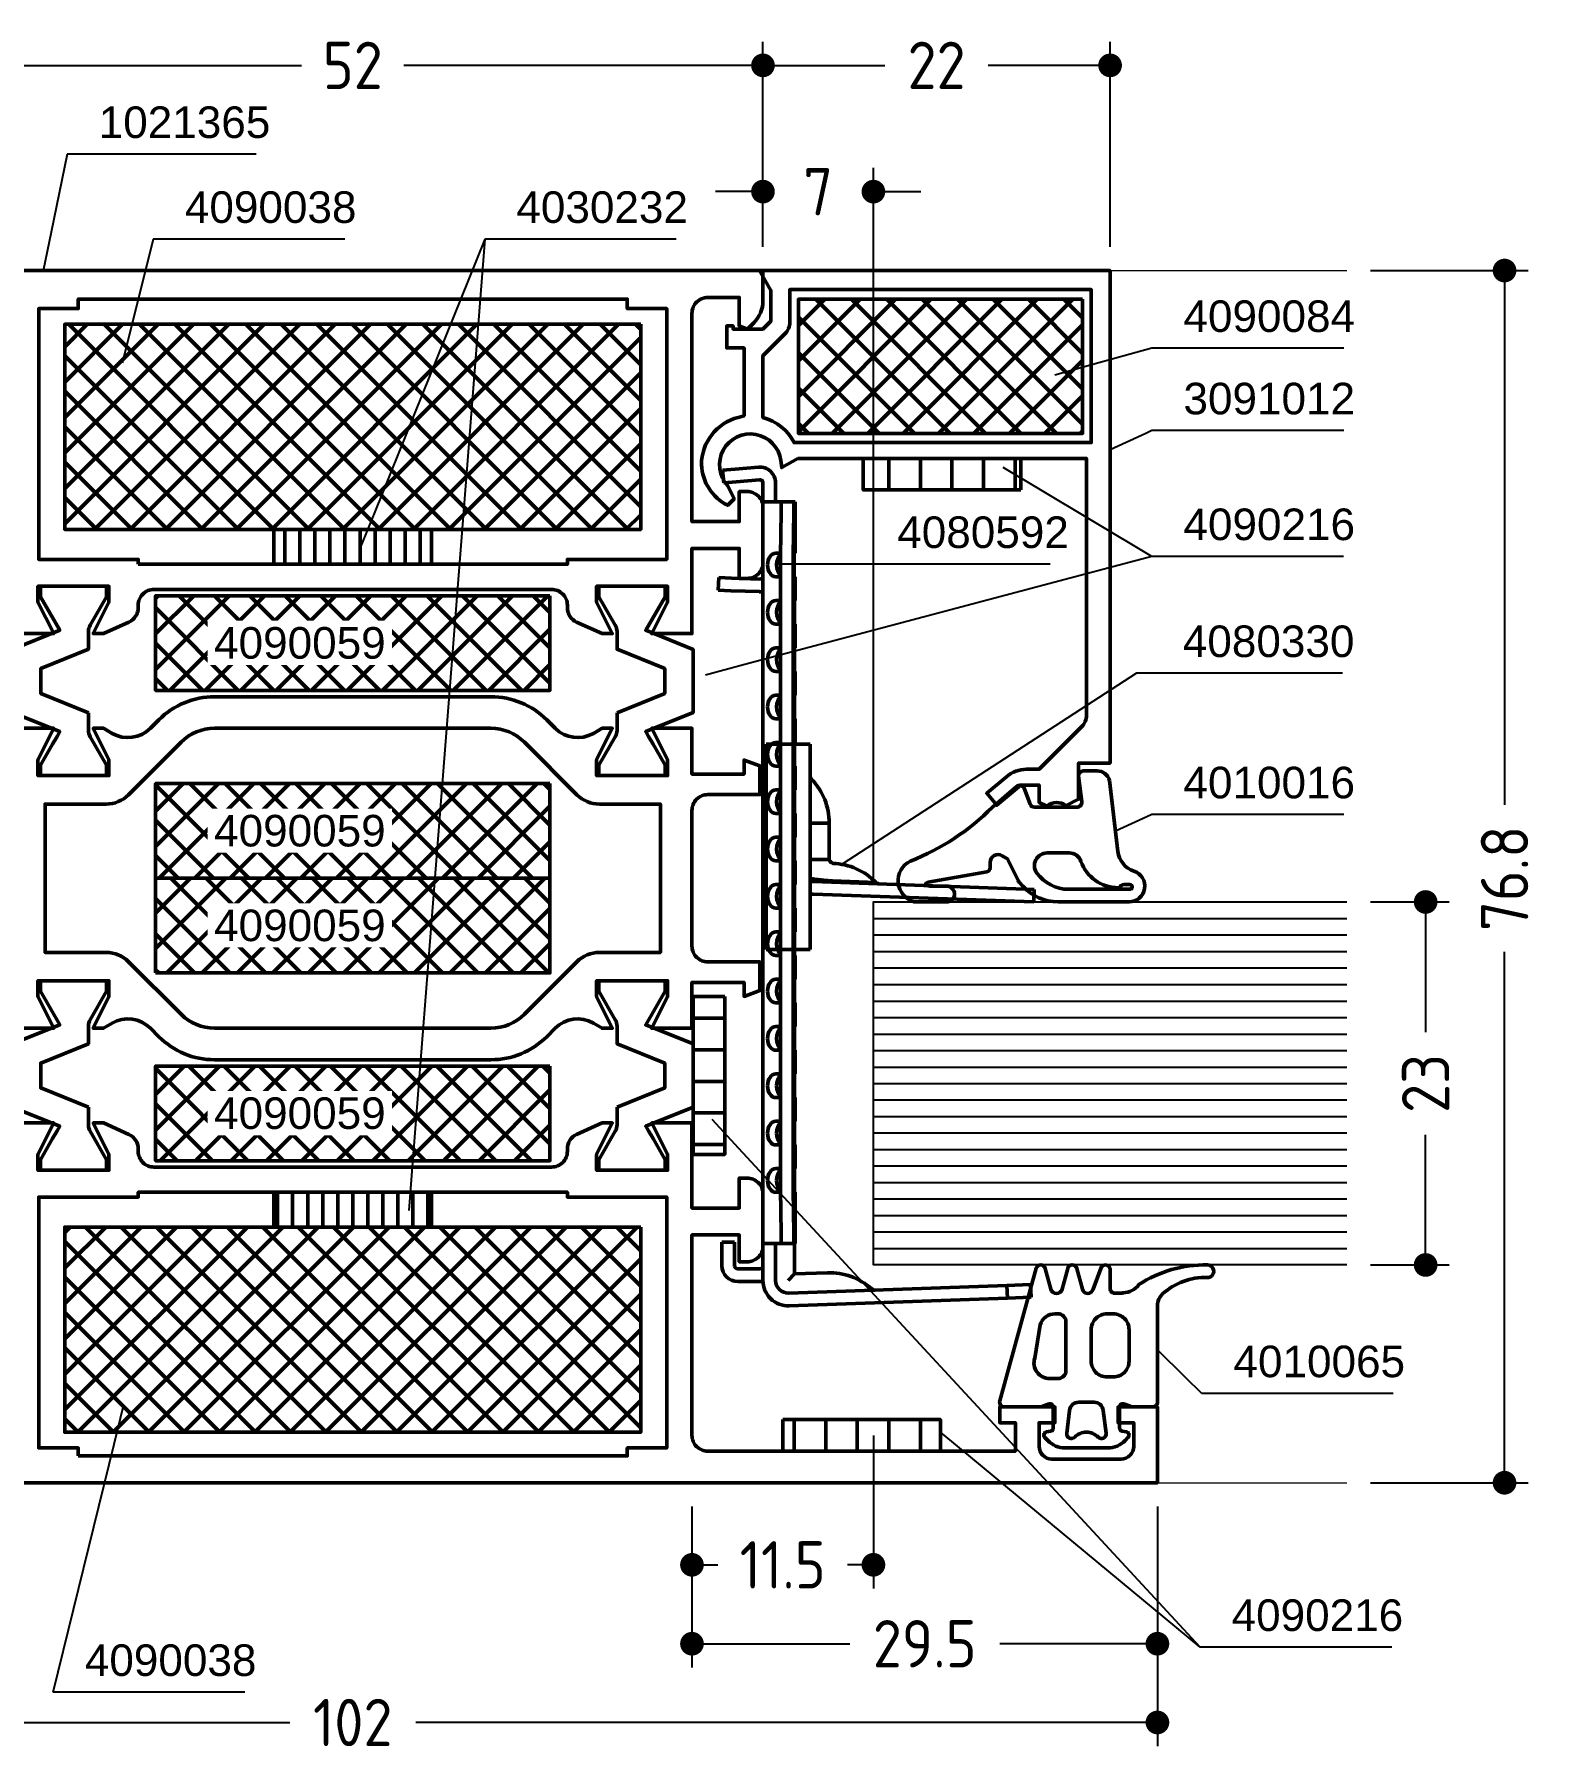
# Model space of a CAD drawing. Header units: millimetres. Extents: x 30 to 180, y 94 to 203.
# Drawn here: x 84.8 to 180, y 94.4 to 203.3 of the extents above; entities that cross this region are included whole.
import ezdxf

# ---------------------------------------------------------------- set-up
doc = ezdxf.new("R2010")
doc.units = ezdxf.units.MM
for name, color, linetype, lineweight in [('AM_5', 3, 'Continuous', 25), ('AM_C', 50, 'Continuous', 50), ('AM_S', 80, 'Continuous', 50), ('Cont2', 2, 'Continuous', 25), ('Cont3', 70, 'Continuous', 18)]:
    doc.layers.add(name, color=color, linetype=linetype, lineweight=lineweight)
doc.styles.add('HBS_DIMTEXTSTYLE', font='isocp.shx')
doc.styles.add('SWISSL', font='swissl.ttf')
doc.dimstyles.new('Konstruktionsschnitt 1-1$0', dxfattribs={"dimscale": 0, "dimtxt": 3, "dimasz": 1.5, "dimexe": 1.5, "dimexo": 1.5, "dimgap": 1.5, "dimtad": 0, "dimdsep": 46, "dimtxsty": 'HBS_DIMTEXTSTYLE', "dimblk": 'PUNKT', "dimcen": 0, "dimclrd": 3, "dimclre": 3, "dimclrt": 2, "dimadec": 1, "dimazin": 2, "dimtfac": 0.7, "dimtofl": 0, "dimtmove": 0, "dimatfit": 3, "dimfxl": 0, "dimtolj": 1, "dimtzin": 0, "dimarcsym": 0})

# ---------------------------------------------------------------- blocks, each defined once
blk = doc.blocks.new('PUNKT')
at = {"color": 0, "linetype": 'Continuous'}
blk.add_line((-0.5, 0), (-1, 0), dxfattribs=at)
at = {"color": 0, "linetype": 'Continuous', "const_width": 0.5}
blk.add_lwpolyline([(-0.25, 0, 1), (0.25, 0, 1)], format="xyb", close=True, dxfattribs=at)
blk = doc.blocks.new('*D5')
at = {"layer": 'AM_5', "color": 3, "lineweight": -2, "transparency": 16777216}
for p, q in [((169.52, 148.37), (174.52, 148.37)), ((173.02, 146.87), (173.02, 140.12)), ((173.02, 126.87), (173.02, 133.62)), ((169.52, 125.37), (174.52, 125.37))]:
    blk.add_line(p, q, dxfattribs=at)
at = {"layer": 'AM_5', "color": 3, "lineweight": -2, "transparency": 16777216, "xscale": 1.5, "yscale": 1.5, "zscale": 1.5}
for p, rotation in [((173.02, 148.37), 90), ((173.02, 125.37), 270)]:
    blk.add_blockref('PUNKT', p, dxfattribs=dict(at, rotation=rotation))
at = {"layer": 'AM_5', "color": 2, "transparency": 16777216, "insert": (173.02, 136.87), "char_height": 3, "attachment_point": 5, "rotation": 90, "style": 'HBS_DIMTEXTSTYLE'}
blk.add_mtext('\\A1;23', dxfattribs=at)
blk = doc.blocks.new('*D6')
at = {"layer": 'AM_5', "color": 3, "lineweight": -2, "transparency": 16777216}
for p, q in [((169.52, 188.38), (179.52, 188.38)), ((178.02, 186.88), (178.02, 154.52)), ((178.02, 113.07), (178.02, 145.22)), ((169.52, 111.57), (179.52, 111.57))]:
    blk.add_line(p, q, dxfattribs=at)
at = {"layer": 'AM_5', "color": 3, "lineweight": -2, "transparency": 16777216, "xscale": 1.5, "yscale": 1.5, "zscale": 1.5}
for p, rotation in [((178.02, 188.38), 90), ((178.02, 111.57), 270)]:
    blk.add_blockref('PUNKT', p, dxfattribs=dict(at, rotation=rotation))
at = {"layer": 'AM_5', "color": 2, "transparency": 16777216, "insert": (178.02, 149.87), "char_height": 3, "attachment_point": 5, "rotation": 90, "style": 'HBS_DIMTEXTSTYLE'}
blk.add_mtext('\\A1;76.8', dxfattribs=at)
blk = doc.blocks.new('*D7')
at = {"layer": 'AM_5', "color": 3, "lineweight": -2, "transparency": 16777216}
for p, q in [((138.02, 114.57), (138.02, 104.87)), ((126.52, 110.07), (126.52, 104.87)), ((128.02, 106.37), (128.16, 106.37)), ((136.52, 106.37), (136.38, 106.37))]:
    blk.add_line(p, q, dxfattribs=at)
at = {"layer": 'AM_5', "color": 3, "lineweight": -2, "transparency": 16777216, "xscale": 1.5, "yscale": 1.5, "zscale": 1.5, "rotation": 180}
blk.add_blockref('PUNKT', (126.52, 106.37), dxfattribs=at)
at = {"layer": 'AM_5', "color": 3, "lineweight": -2, "transparency": 16777216, "xscale": 1.5, "yscale": 1.5, "zscale": 1.5}
blk.add_blockref('PUNKT', (138.02, 106.37), dxfattribs=at)
at = {"layer": 'AM_5', "color": 2, "transparency": 16777216, "insert": (132.27, 106.37), "char_height": 3, "attachment_point": 5, "style": 'HBS_DIMTEXTSTYLE'}
blk.add_mtext('\\A1;11.5', dxfattribs=at)
blk = doc.blocks.new('*D8')
at = {"layer": 'AM_5', "color": 3, "lineweight": -2, "transparency": 16777216}
for p, q in [((126.52, 110.07), (126.52, 99.87)), ((156.02, 110.07), (156.02, 99.87)), ((128.02, 101.37), (136.52, 101.37)), ((154.52, 101.37), (146.03, 101.37))]:
    blk.add_line(p, q, dxfattribs=at)
at = {"layer": 'AM_5', "color": 3, "lineweight": -2, "transparency": 16777216, "xscale": 1.5, "yscale": 1.5, "zscale": 1.5, "rotation": 180}
blk.add_blockref('PUNKT', (126.52, 101.37), dxfattribs=at)
at = {"layer": 'AM_5', "color": 3, "lineweight": -2, "transparency": 16777216, "xscale": 1.5, "yscale": 1.5, "zscale": 1.5}
blk.add_blockref('PUNKT', (156.02, 101.37), dxfattribs=at)
at = {"layer": 'AM_5', "color": 2, "transparency": 16777216, "insert": (141.27, 101.37), "char_height": 3, "attachment_point": 5, "style": 'HBS_DIMTEXTSTYLE'}
blk.add_mtext('\\A1;29.5', dxfattribs=at)
blk = doc.blocks.new('*D9')
at = {"layer": 'AM_5', "color": 3, "lineweight": -2, "transparency": 16777216}
for p, q in [((54.02, 110.07), (54.02, 94.88)), ((156.02, 110.07), (156.02, 94.88)), ((55.52, 96.38), (101.03, 96.38)), ((154.52, 96.38), (109.01, 96.38))]:
    blk.add_line(p, q, dxfattribs=at)
at = {"layer": 'AM_5', "color": 3, "lineweight": -2, "transparency": 16777216, "xscale": 1.5, "yscale": 1.5, "zscale": 1.5, "rotation": 180}
blk.add_blockref('PUNKT', (54.02, 96.38), dxfattribs=at)
at = {"layer": 'AM_5', "color": 3, "lineweight": -2, "transparency": 16777216, "xscale": 1.5, "yscale": 1.5, "zscale": 1.5}
blk.add_blockref('PUNKT', (156.02, 96.38), dxfattribs=at)
at = {"layer": 'AM_5', "color": 2, "transparency": 16777216, "insert": (105.02, 96.38), "char_height": 3, "attachment_point": 5, "style": 'HBS_DIMTEXTSTYLE'}
blk.add_mtext('\\A1;102', dxfattribs=at)
blk = doc.blocks.new('*D10')
at = {"layer": 'AM_5', "color": 3, "lineweight": -2, "transparency": 16777216}
for p, q in [((131.02, 189.88), (131.02, 194.88)), ((138.02, 149.87), (138.02, 194.88)), ((129.52, 193.38), (128.02, 193.38)), ((139.52, 193.38), (141.02, 193.38))]:
    blk.add_line(p, q, dxfattribs=at)
at = {"layer": 'AM_5', "color": 3, "lineweight": -2, "transparency": 16777216, "xscale": 1.5, "yscale": 1.5, "zscale": 1.5}
blk.add_blockref('PUNKT', (131.02, 193.38), dxfattribs=at)
at = {"layer": 'AM_5', "color": 3, "lineweight": -2, "transparency": 16777216, "xscale": 1.5, "yscale": 1.5, "zscale": 1.5, "rotation": 180}
blk.add_blockref('PUNKT', (138.02, 193.38), dxfattribs=at)
at = {"layer": 'AM_5', "color": 2, "transparency": 16777216, "insert": (134.52, 193.38), "char_height": 3, "attachment_point": 5, "style": 'HBS_DIMTEXTSTYLE'}
blk.add_mtext('\\A1;7', dxfattribs=at)
blk = doc.blocks.new('*D11')
at = {"layer": 'AM_5', "color": 3, "lineweight": -2, "transparency": 16777216}
for p, q in [((131.02, 189.88), (131.02, 202.88)), ((153.02, 189.88), (153.02, 202.88)), ((132.52, 201.38), (138.74, 201.38)), ((151.52, 201.38), (145.3, 201.38))]:
    blk.add_line(p, q, dxfattribs=at)
at = {"layer": 'AM_5', "color": 3, "lineweight": -2, "transparency": 16777216, "xscale": 1.5, "yscale": 1.5, "zscale": 1.5, "rotation": 180}
blk.add_blockref('PUNKT', (131.02, 201.38), dxfattribs=at)
at = {"layer": 'AM_5', "color": 3, "lineweight": -2, "transparency": 16777216, "xscale": 1.5, "yscale": 1.5, "zscale": 1.5}
blk.add_blockref('PUNKT', (153.02, 201.38), dxfattribs=at)
at = {"layer": 'AM_5', "color": 2, "transparency": 16777216, "insert": (142.02, 201.38), "char_height": 3, "attachment_point": 5, "style": 'HBS_DIMTEXTSTYLE'}
blk.add_mtext('\\A1;22', dxfattribs=at)
blk = doc.blocks.new('*D12')
at = {"layer": 'AM_5', "color": 3, "lineweight": -2, "transparency": 16777216}
for p, q in [((79.02, 189.87), (79.02, 202.88)), ((131.02, 189.88), (131.02, 202.88)), ((80.52, 201.38), (101.78, 201.38)), ((129.52, 201.38), (108.26, 201.38))]:
    blk.add_line(p, q, dxfattribs=at)
at = {"layer": 'AM_5', "color": 3, "lineweight": -2, "transparency": 16777216, "xscale": 1.5, "yscale": 1.5, "zscale": 1.5, "rotation": 180}
blk.add_blockref('PUNKT', (79.02, 201.38), dxfattribs=at)
at = {"layer": 'AM_5', "color": 3, "lineweight": -2, "transparency": 16777216, "xscale": 1.5, "yscale": 1.5, "zscale": 1.5}
blk.add_blockref('PUNKT', (131.02, 201.38), dxfattribs=at)
at = {"layer": 'AM_5', "color": 2, "transparency": 16777216, "insert": (105.02, 201.38), "char_height": 3, "attachment_point": 5, "style": 'HBS_DIMTEXTSTYLE'}
blk.add_mtext('\\A1;52', dxfattribs=at)
blk = doc.blocks.new('*S32')
at = {"layer": 'AM_5', "color": 3, "linetype": 'Continuous'}
blk.add_line((155.63, 153.89), (153.36, 152.85), dxfattribs=at)
at = {"layer": 'AM_5', "color": 3}
for p, q in [((155.67, 153.91), (155.63, 153.89)), ((167.83, 153.91), (155.67, 153.91))]:
    blk.add_line(p, q, dxfattribs=at)
at = {"layer": 'AM_5', "color": 2, "insert": (157.67, 154.91), "char_height": 2, "attachment_point": 7, "style": 'SWISSL'}
blk.add_mtext('4010016', dxfattribs=at)
blk = doc.blocks.new('*S34')
at = {"layer": 'AM_5', "color": 3, "linetype": 'Continuous'}
blk.add_line((157.8, 118.24), (156.02, 119.99), dxfattribs=at)
at = {"layer": 'AM_5', "color": 3}
for p, q in [((158.84, 117.23), (157.8, 118.24)), ((170.97, 117.23), (158.84, 117.23))]:
    blk.add_line(p, q, dxfattribs=at)
at = {"layer": 'AM_5', "color": 2, "insert": (160.84, 118.23), "char_height": 2, "attachment_point": 7, "style": 'SWISSL'}
blk.add_mtext('4010065', dxfattribs=at)
blk = doc.blocks.new('*U14', base_point=(148.23, 124))
for p, q in [((148.23, 145.95), (178.23, 145.95)), ((148.23, 144.91), (178.23, 144.91)), ((148.23, 143.86), (178.23, 143.86)), ((148.23, 142.82), (178.23, 142.82)), ((148.23, 141.77), (178.23, 141.77)), ((148.23, 140.72), (178.23, 140.72)), ((148.23, 139.68), (178.23, 139.68)), ((148.23, 138.63), (178.23, 138.63)), ((148.23, 137.59), (178.23, 137.59)), ((148.23, 136.54), (178.23, 136.54)), ((148.23, 135.5), (178.23, 135.5)), ((148.23, 134.45), (178.23, 134.45)), ((148.23, 133.41), (178.23, 133.41)), ((148.23, 132.36), (178.23, 132.36)), ((148.23, 131.32), (178.23, 131.32)), ((148.23, 130.27), (178.23, 130.27)), ((148.23, 129.22), (178.23, 129.22)), ((148.23, 128.18), (178.23, 128.18)), ((148.23, 127.13), (178.23, 127.13)), ((148.23, 126.09), (178.23, 126.09)), ((148.23, 125.04), (178.23, 125.04))]:
    blk.add_line(p, q)
blk.add_lwpolyline([(178.23, 124), (148.23, 124), (148.23, 147), (178.23, 147)])
blk = doc.blocks.new('*S37')
at = {"layer": 'AM_5', "color": 3}
for p, q in [((155.67, 183.46), (151.92, 182.42)), ((167.83, 183.46), (155.67, 183.46))]:
    blk.add_line(p, q, dxfattribs=at)
at = {"layer": 'AM_5', "color": 3, "linetype": 'Continuous'}
blk.add_line((151.92, 182.42), (149.51, 181.75), dxfattribs=at)
at = {"layer": 'AM_5', "color": 2, "insert": (157.67, 184.46), "char_height": 2, "attachment_point": 7, "style": 'SWISSL'}
blk.add_mtext('4090084', dxfattribs=at)
blk = doc.blocks.new('*S40')
at = {"layer": 'AM_5', "color": 3}
for p, q in [((86.92, 195.75), (85.91, 190.82)), ((98.89, 195.75), (86.92, 195.75))]:
    blk.add_line(p, q, dxfattribs=at)
at = {"layer": 'AM_5', "color": 3, "linetype": 'Continuous'}
blk.add_line((85.91, 190.82), (85.41, 188.37), dxfattribs=at)
at = {"layer": 'AM_5', "color": 2, "insert": (88.92, 196.75), "char_height": 2, "attachment_point": 7, "style": 'SWISSL'}
blk.add_mtext('1021365', dxfattribs=at)
blk = doc.blocks.new('*S41')
at = {"layer": 'AM_5', "color": 3}
for p, q in [((92.38, 190.37), (91.02, 184.95)), ((104.52, 190.37), (92.38, 190.37))]:
    blk.add_line(p, q, dxfattribs=at)
at = {"layer": 'AM_5', "color": 3, "linetype": 'Continuous'}
blk.add_line((91.02, 184.95), (90.41, 182.52), dxfattribs=at)
at = {"layer": 'AM_5', "color": 2, "insert": (94.38, 191.37), "char_height": 2, "attachment_point": 7, "style": 'SWISSL'}
blk.add_mtext('4090038', dxfattribs=at)
blk = doc.blocks.new('*S42')
at = {"layer": 'AM_5', "color": 3}
for p, q in [((113.39, 190.37), (106.41, 173.09)), ((113.39, 190.37), (108.77, 131.31)), ((125.52, 190.37), (113.39, 190.37))]:
    blk.add_line(p, q, dxfattribs=at)
at = {"layer": 'AM_5', "color": 3, "linetype": 'Continuous'}
for p, q in [((106.41, 173.09), (105.47, 170.77)), ((108.77, 131.31), (108.58, 128.82))]:
    blk.add_line(p, q, dxfattribs=at)
at = {"layer": 'AM_5', "color": 2, "insert": (115.39, 191.37), "char_height": 2, "attachment_point": 7, "style": 'SWISSL'}
blk.add_mtext('4030232', dxfattribs=at)
blk = doc.blocks.new('*S43')
at = {"layer": 'AM_5', "color": 3, "linetype": 'Continuous'}
blk.add_line((89.91, 114.01), (90.5, 116.44), dxfattribs=at)
at = {"layer": 'AM_5', "color": 3}
for p, q in [((86.04, 98.3), (89.91, 114.01)), ((98.19, 98.3), (86.04, 98.3))]:
    blk.add_line(p, q, dxfattribs=at)
at = {"layer": 'AM_5', "color": 2, "insert": (88.04, 99.3), "char_height": 2, "attachment_point": 7, "style": 'SWISSL'}
blk.add_mtext('4090038', dxfattribs=at)
blk = doc.blocks.new('WI1021365')
for points in [[(23, 21.5), (23, 18.95), (21, 19.95), (20, 19.95), (20, 15.45), (21, 15.45), (23, 16.45), (23, 15.8), (22.27, 14.19, -0.294108), (21.36, 13.6), (21.2, 13.6, 0.414214), (20.2, 12.6), (20.2, -12.6, 0.414214), (21.2, -13.6), (21.36, -13.6, -0.294108), (22.27, -14.19), (23, -15.8), (23, -15.8), (23, -16.45), (21, -15.45), (20, -15.45), (20, -19.95), (21, -19.95), (23, -18.95), (23, -21.5), (17.6, -21.5), (17.6, -24.5), (19.5, -24.5), (19.5, -25, -0.414214), (18.5, -26), (15.2, -26, -0.414214), (14.2, -25), (14.2, -24.5), (15.9, -24.5), (15.9, -21.5), (3.2, -21.5, 0.414214), (2.2, -22.5), (2.2, -42), (4, -42), (4, -41), (5, -41), (5, -44.5), (4, -44.5), (4, -43.5), (2.5, -43.5, 0.414214), (1.7, -44.3), (1.7, -48.7, 0.414214), (2.5, -49.5), (4, -49.5), (4, -48.5), (5, -48.5), (5, -51), (0.2, -51), (0.2, 51)], [(29, -15.8), (29.32, -15.25, 0.339454), (29, -12.83), (28.46, -12.29, -0.198912), (27, -8.76), (27, 8.76, -0.198912), (28.46, 12.29), (29, 12.83, 0.339454), (29.32, 15.25), (29, 15.8), (29, 16.45), (31, 15.45), (32, 15.45), (32, 19.95), (31, 19.95), (29, 18.95), (29, 21.5)], [(48, 21.5), (48, 18.95), (46, 19.95), (45, 19.95), (45, 15.45), (46, 15.45), (48, 16.45), (48, 15.8), (47.68, 15.25, 0.339454), (48, 12.83), (48.54, 12.29, -0.198912), (50, 8.76), (50, -8.76, -0.198912), (48.54, -12.29), (48, -12.83, 0.339454), (47.68, -15.25), (48, -15.8), (48, -16.45), (46, -15.45), (45, -15.45), (45, -19.95), (46, -19.95), (48, -18.95), (48, -21.5), (45.1, -21.5), (45.1, -24.8), (45.99, -24.8), (45.62, -25.8), (43.8, -25.8), (43.8, -22.5, 0.414214), (42.8, -21.5), (34.2, -21.5, 0.414214), (33.2, -22.5), (33.2, -25.8), (31.38, -25.8), (31.01, -24.8), (31.9, -24.8), (31.9, -21.5), (29, -21.5), (29, -18.95), (31, -19.95), (32, -19.95), (32, -15.45), (31, -15.45), (29, -16.45), (29, -15.8), (29.32, -15.25)], [(77, 26), (77, -26), (75.1, -26, -0.198912), (73.69, -25.41), (73.29, -25.01), (73.5, -24.5), (75.3, -24.5), (75.3, -22.5, 0.414214), (74.3, -21.5), (61.1, -21.5), (61.1, -24.5), (63, -24.5), (63, -25, -0.414214), (62, -26), (58.5, -26, -0.414214), (57.5, -25), (57.5, -24.5), (59.4, -24.5), (59.4, -21.5), (54, -21.5), (54, -18.95), (56, -19.95), (57, -19.95), (57, -15.45), (56, -15.45), (54, -16.45), (54, -15.8), (54, -15.8), (54.73, -14.19, -0.294108), (55.64, -13.6), (55.8, -13.6, 0.414214), (56.8, -12.6), (56.8, 12.6, 0.414214), (55.8, 13.6), (55.64, 13.6, -0.294108), (54.73, 14.19), (54, 15.8), (54, 16.45), (56, 15.45), (57, 15.45), (57, 19.95), (56, 19.95), (54, 18.95), (54, 21.5)]]:
    blk.add_lwpolyline(points, format="xyb")
for points in [[(23.99, 16.75), (22.87, 16.75, 0.131652), (22.47, 16.64), (20.66, 15.6), (20, 15.6), (20, 19.8), (20.66, 19.8), (22, 19.03), (22.49, 18.74), (22.79, 18.57), (24, 21.58), (28, 21.58), (29.21, 18.57), (31.34, 19.8), (32, 19.8), (32, 15.6), (31.34, 15.6), (29.53, 16.64, 0.131652), (29.13, 16.75), (28.01, 16.75), (26.79, 19.78), (25.21, 19.78)], [(48.99, 16.75), (47.87, 16.75, 0.131652), (47.47, 16.64), (45.66, 15.6), (45, 15.6), (45, 19.8), (45.66, 19.8), (47, 19.03), (47.49, 18.74), (47.79, 18.57), (49, 21.58), (53, 21.58), (54.21, 18.57), (56.34, 19.8), (57, 19.8), (57, 15.6), (56.34, 15.6), (54.53, 16.64, 0.131652), (54.13, 16.75), (53.01, 16.75), (51.79, 19.78), (50.21, 19.78)], [(48, 8.76, 0.198912), (47.12, 10.88), (43.79, 14.21, -0.198912), (43.2, 15.63), (43.2, 19.5), (33.8, 19.5), (33.8, 15.63, -0.198912), (33.21, 14.21), (29.88, 10.88, 0.198912), (29, 8.76), (29, -8.76, 0.198912), (29.88, -10.88), (33.21, -14.21, -0.198912), (33.8, -15.63), (33.8, -19.5), (43.2, -19.5), (43.2, -15.63, -0.198912), (43.79, -14.21), (47.12, -10.88, 0.198912), (48, -8.76)], [(23.99, -16.75), (22.87, -16.75, -0.131652), (22.47, -16.64), (20.66, -15.6), (20, -15.6), (20, -19.8), (20.66, -19.8), (22, -19.03), (22.49, -18.74), (22.79, -18.57), (24, -21.57), (28, -21.57), (29.21, -18.57), (31.34, -19.8), (32, -19.8), (32, -15.6), (31.34, -15.6), (29.53, -16.64, -0.131652), (29.13, -16.75), (28.01, -16.75), (26.79, -19.77), (25.21, -19.77)], [(48.99, -16.75), (47.87, -16.75, -0.131652), (47.47, -16.64), (45.66, -15.6), (45, -15.6), (45, -19.8), (45.66, -19.8), (47, -19.03), (47.49, -18.74), (47.79, -18.57), (49, -21.57), (53, -21.57), (54.21, -18.57), (56.34, -19.8), (57, -19.8), (57, -15.6), (56.34, -15.6), (54.53, -16.64, -0.131652), (54.13, -16.75), (53.01, -16.75), (51.79, -19.77), (50.21, -19.77)]]:
    blk.add_lwpolyline(points, format="xyb", close=True)
for points in [[(1.9, 17.4), (2.4, 17.4), (2.4, 19.9), (18.3, 19.9), (18.3, 13.6), (18.6, 13.6), (18.6, -13.6), (18.3, -13.6), (18.3, -19.9), (2.4, -19.9), (2.4, -17.4), (1.9, -17.4), (1.9, 17.4)], [(58.4, 13.6), (58.7, 13.6), (58.7, 19.9), (74.6, 19.9), (74.6, 17.4), (75.2, 17.4), (75.2, -17.4), (74.6, -17.4), (74.6, -19.9), (58.7, -19.9), (58.7, -13.6), (58.4, -13.6), (58.4, 13.6)]]:
    blk.add_lwpolyline(points, close=True)
blk = doc.blocks.new('WI4010016')
for points in [[(1.19, 1.96, -0.346133), (1.8, 1.18), (1.8, 0.3, -0.449698), (1.46, 0), (-0.16, 0.2, 0.449698), (-0.5, -0.1), (-0.5, -2.79, 0.315299), (-0.3, -3.07), (0.7, -3.44, -0.548619), (0.81, -3.93), (-0.5, -5.46, 0.104737), (-3.91, -10.66, -0.684728), (-6.5, -10.42), (-6.5, -8.36, -1), (-5.5, -8.36), (-5.5, -9.42, 0.287601), (-5.34, -9.69, 0.156883), (-5.25, -9.53), (-4.59, -5.82, -0.041381), (-4.57, -5.74), (-4.52, -5.69, -0.200274), (-4.31, -5.6), (-4, -5.6, 0.57735), (-3.57, -4.85), (-3.72, -4.58, 0.149451), (-3.85, -4.46), (-5.14, -3.83, -0.069927), (-5.25, -3.76), (-5.51, -3.53, -0.212557), (-6.5, -1.3), (-6.5, 3.2, -0.852431), (-4.55, 3.51, 0.291336), (-3.3, 2.49), (1.19, 1.96)], [(1.19, 1.96, -0.346133), (1.8, 1.18), (1.8, 0.3, -0.449698), (1.46, 0), (-0.16, 0.2, 0.449698), (-0.5, -0.1), (-0.5, -2.79, 0.315299), (-0.3, -3.07), (0.7, -3.44, -0.548619), (0.81, -3.93), (-0.5, -5.46, 0.104737), (-3.91, -10.66, -0.684728), (-6.5, -10.42), (-6.5, -8.36, -1), (-5.5, -8.36), (-5.5, -9.42, 0.287601), (-5.34, -9.69, 0.156883), (-5.25, -9.53), (-4.59, -5.82, -0.041381), (-4.57, -5.74), (-4.52, -5.69, -0.200274), (-4.31, -5.6), (-4, -5.6, 0.57735), (-3.57, -4.85), (-3.72, -4.58, 0.149451), (-3.85, -4.46), (-5.14, -3.83, -0.069927), (-5.25, -3.76), (-5.51, -3.53, -0.212557), (-6.5, -1.3), (-6.5, 3.2, -0.852431), (-4.55, 3.51, 0.291336), (-3.3, 2.49), (1.19, 1.96)], [(-3.4, -2, -0.612992), (-4.67, -2.65, -0.239931), (-5.7, -0.63), (-5.7, 3.25, -1), (-5.4, 3.25), (-5.4, 2.88, -0.317837), (-5.6, 2.6), (-5.6, 2.51, 0.317975), (-3.93, 0.15, -0.317975), (-3.4, -0.6), (-3.4, -2)], [(-3.4, -2, -0.612992), (-4.67, -2.65, -0.239931), (-5.7, -0.63), (-5.7, 3.25, -1), (-5.4, 3.25), (-5.4, 2.88, -0.317837), (-5.6, 2.6), (-5.6, 2.51, 0.317975), (-3.93, 0.15, -0.317975), (-3.4, -0.6), (-3.4, -2)]]:
    blk.add_lwpolyline(points, format="xyb", close=True)
blk = doc.blocks.new('WI4010065')
for points in [[(0.3, 0, 0.414214), (0, -0.3), (0, -1.62), (0.19, -2.13, -0.520567), (0, -2.4), (-1.33, -2.4, -0.36397), (-1.53, -2.23), (-1.58, -1.97, 0.594937), (-1.91, -1.85), (-2.12, -2.05, 0.208), (-2.6, -3.15), (-2.6, -5.85, 0.208), (-2.12, -6.95), (-1.91, -7.15, 0.594937), (-1.58, -7.03), (-1.53, -6.77, -0.36397), (-1.33, -6.6), (0, -6.6, -0.520567), (0.19, -6.87), (0, -7.38), (0, -9.7, 0.505497), (0.39, -9.99), (8.79, -7.69, 0.751737), (8.78, -7.11), (7.47, -6.76, -0.767327), (7.47, -6.04), (8.78, -5.69, 0.767327), (8.78, -5.11), (7.46, -4.76, -0.767327), (7.46, -4.08), (8.78, -3.59, 0.876976), (8.7, -3), (7.5, -3, -0.414214), (7.2, -2.7), (7.2, -2.48, -0.051818), (7.23, -2.17, -0.225446), (7.75, -1.18, 0.150709), (9, 3.17, 1.016945), (8.2, 3.15, -0.195341), (7.16, 0.33, -0.211259), (6.42, 0)], [(4.9, -1.8, -0.414214), (5.9, -2.8), (5.9, -3.2, -0.414214), (4.9, -4.2), (2.9, -4.2, -0.414214), (1.9, -3.2), (1.9, -2.8, -0.414214), (2.9, -1.8)], [(0.3, -4.98), (0.3, -4.02, 0.378866), (-0.23, -3.43), (-1.66, -3.25, 0.717695), (-1.91, -3.76, -0.421053), (-1.91, -5.24, 0.717695), (-1.66, -5.75), (-0.23, -5.57, 0.378866)], [(5.4, -5.8, -0.414214), (5.9, -6.3), (5.9, -6.49, -0.328465), (5.2, -7.44), (3.1, -7.78, -0.505497), (1.8, -6.83), (1.8, -6.3, -0.414214), (2.3, -5.8)]]:
    blk.add_lwpolyline(points, format="xyb", close=True)
blk = doc.blocks.new('WI4030232')
h = blk.add_hatch()
h.set_pattern_fill('LINE', color=256, scale=0.3, angle=90)
h.set_pattern_definition([(90, (-105.0219, -169.7741), (-0.9525, 6e-17), [])])
h.paths.add_polyline_path([(5, 0), (5, 2.2), (-5, 2.2), (-5, 0)])
blk.add_lwpolyline([(5, 2.2), (-5, 2.2), (-5, 0), (5, 0), (5, 2.2)], close=True)
blk = doc.blocks.new('WI4090038')
h = blk.add_hatch()
h.set_pattern_fill('ANSI37', color=256, scale=0.5, style=0)
h.set_pattern_definition([(45, (-85.2661, -197.274), (-1.122532, 1.122532), []), (135, (-85.2661, -197.274), (-1.122532, -1.122532), [])])
h.paths.add_polyline_path([(-18.25, -1.7), (-18.25, -14.7), (18.25, -14.7), (18.25, -1.7)])
blk.add_lwpolyline([(18.25, -1.7), (18.25, -14.7), (-18.25, -14.7), (-18.25, -1.7), (18.25, -1.7)], close=True)
blk = doc.blocks.new('WI4090059')
h = blk.add_hatch()
h.set_pattern_fill('ANSI37', color=256, scale=0.5, style=0)
h.set_pattern_definition([(45, (-79.5161, -170.574), (-1.122532, 1.122532), []), (135, (-79.5161, -170.574), (-1.122532, -1.122532), [])])
h.paths.add_polyline_path([(-12.5, -0.4), (-12.5, -6.4), (12.5, -6.4), (12.5, -0.4)])
blk.add_lwpolyline([(12.5, -0.4), (12.5, -6.4), (-12.5, -6.4), (-12.5, -0.4), (12.5, -0.4)], close=True)
blk = doc.blocks.new('WI4090084')
h = blk.add_hatch()
h.set_pattern_fill('ANSI37', color=256, scale=0.5)
h.set_pattern_definition([(45, (-294.1527, -195.3823), (-1.122532, 1.122532), []), (135, (-294.1527, -195.3823), (-1.122532, -1.122532), [])])
h.paths.add_polyline_path([(-0.55, -0.85), (-18.55, -0.85), (-18.55, -9.35), (-0.55, -9.35)])
blk.add_lwpolyline([(-0.55, -0.85), (-0.55, -9.35), (-18.55, -9.35), (-18.55, -0.85), (-0.55, -0.85)], close=True)
blk = doc.blocks.new('*S53')
at = {"layer": 'AM_5', "color": 3, "linetype": 'Continuous'}
blk.add_line((129.32, 169.77), (126.82, 169.77), dxfattribs=at)
at = {"layer": 'AM_5', "color": 3}
blk.add_line((144.23, 169.77), (129.32, 169.77), dxfattribs=at)
at = {"layer": 'AM_5', "color": 2, "insert": (134.53, 170.77), "char_height": 2, "attachment_point": 7, "style": 'SWISSL'}
blk.add_mtext('4080592', dxfattribs=at)
blk = doc.blocks.new('*S54')
at = {"layer": 'AM_5', "color": 3, "linetype": 'Continuous'}
for p, q in [((124.49, 132.74), (122.8, 134.58)), ((139.2, 113.18), (137.27, 114.77))]:
    blk.add_line(p, q, dxfattribs=at)
at = {"layer": 'AM_5', "color": 3}
for p, q in [((153.72, 101.15), (124.49, 132.74)), ((153.72, 101.15), (139.2, 113.18)), ((165.87, 101.15), (153.72, 101.15))]:
    blk.add_line(p, q, dxfattribs=at)
at = {"layer": 'AM_5', "color": 2, "insert": (155.72, 102.15), "char_height": 2, "attachment_point": 7, "style": 'SWISSL'}
blk.add_mtext('4090216', dxfattribs=at)
blk = doc.blocks.new('*S55')
at = {"layer": 'AM_5', "color": 3, "linetype": 'Continuous'}
blk.add_line((150.29, 178.06), (148.02, 177.02), dxfattribs=at)
at = {"layer": 'AM_5', "color": 3}
for p, q in [((150.67, 178.24), (150.29, 178.06)), ((162.83, 178.24), (150.67, 178.24))]:
    blk.add_line(p, q, dxfattribs=at)
at = {"layer": 'AM_5', "color": 2, "insert": (152.67, 179.24), "char_height": 2, "attachment_point": 7, "style": 'SWISSL'}
blk.add_mtext('3091012', dxfattribs=at)
blk = doc.blocks.new('*S56')
at = {"layer": 'AM_5', "color": 3, "linetype": 'Continuous'}
for p, q in [((143.39, 174.62), (141.24, 175.9)), ((124.78, 163.39), (122.37, 162.75))]:
    blk.add_line(p, q, dxfattribs=at)
at = {"layer": 'AM_5', "color": 3}
for p, q in [((150.67, 170.27), (143.39, 174.62)), ((150.67, 170.27), (124.78, 163.39)), ((162.82, 170.27), (150.67, 170.27))]:
    blk.add_line(p, q, dxfattribs=at)
at = {"layer": 'AM_5', "color": 2, "insert": (152.67, 171.27), "char_height": 2, "attachment_point": 7, "style": 'SWISSL'}
blk.add_mtext('4090216', dxfattribs=at)
blk = doc.blocks.new('*S57')
at = {"layer": 'AM_5', "color": 3}
for p, q in [((149.7, 162.86), (131.04, 150.76)), ((162.76, 162.86), (149.7, 162.86))]:
    blk.add_line(p, q, dxfattribs=at)
at = {"layer": 'AM_5', "color": 2, "insert": (152.63, 163.86), "char_height": 2, "attachment_point": 7, "style": 'SWISSL'}
blk.add_mtext('4080330', dxfattribs=at)
blk = doc.blocks.new('WI4090216')
h = blk.add_hatch()
h.set_pattern_fill('_U', color=256, scale=2, angle=90, style=0, pattern_type=0)
h.set_pattern_definition([(90, (-5, 0.5), (-2, 1e-16), [])])
h.paths.add_polyline_path([(-5, 0), (5, 0), (5, 2), (-5, 2)])
blk.add_lwpolyline([(5, 2), (5, 0), (-5, 0), (-5, 2), (5, 2)], close=True)
blk = doc.blocks.new('WI3991012')
for points in [[(-11.9, 2.2), (-12.48, 1.19), (-12.04, 1.13, -1.373176), (-13.64, -2.22), (-14.47, -1.83), (-14.87, -2.23, 0.274409), (-12.3, -3.9, 0.341999), (-9.3, -1.57), (-9.2, -1.2), (-4.9, -1.2), (-4.9, -2.3), (-3.5, -2.3), (-3.5, -1.9), (-3.7, -1.9), (-3.7, 0), (-3.2, 0.5), (-1.25, 0.5), (0, -0.22), (0, 22), (-31.2, 22), (-31.2, 20), (-33.5, 20), (-33.9, 19.21, -0.339409), (-33.93, 17.99), (-33.7, 17.5), (-32.6, 17.5), (-32.6, 16.35), (-33.88, 14.82), (-33.12, 14.18), (-32.07, 15.43, 0.176327), (-31.6, 16.71), (-31.6, 17.5), (-28.89, 20.21, -0.201449), (-28.18, 20.5), (-11.9, 20.5), (-11.9, 2.2)], [(-3.99, 1.41, -0.198912), (-3.28, 1.7), (-1.2, 1.7), (-1.2, 20.8), (-10.4, 20.8), (-10.9, 20.8), (-10.9, 20.3), (-10.9, 1.97, -0.213458), (-9.31, 0), (-5.4, 0), (-3.99, 1.41)]]:
    blk.add_lwpolyline(points, format="xyb", close=True)
blk = doc.blocks.new('WI4080592')
for p, q in [((-51.05, 18.49), (-51.1, 16.99)), ((-50.25, 18.46), (-51.05, 18.49)), ((-50.3, 16.96), (-50.25, 18.46)), ((-51.1, 16.99), (-51.59, 3.16)), ((-51.1, 16.99), (-50.3, 16.96)), ((-50.79, 3.13), (-50.3, 16.96)), ((-49.57, 3.5), (-49.5, 5.58)), ((-49.99, 3.1), (-49.57, 3.5)), ((-47.65, 3.5), (-49.57, 3.5)), ((-47.65, 3.46), (-47.65, 3.53)), ((-47.65, 3.53), (-47.65, 3.53)), ((-47.65, 3.53), (-44.4, 3.53)), ((-47.65, 3.46), (-47.65, 2.66)), ((-45.34, 3.43), (-47.26, 3.45)), ((-3.37, 3.42), (-44.92, 3.42)), ((-44.4, 3.48), (-44.4, 3.53)), ((-44.4, 3.53), (-44.4, 3.53)), ((-42.9, 3.5), (-44.4, 3.5)), ((-42.9, 3.53), (-42.9, 3.53)), ((-42.9, 3.53), (-42.9, 3.48)), ((-42.9, 3.53), (-41.4, 3.53)), ((-41.4, 3.48), (-41.4, 3.53)), ((-41.4, 3.53), (-41.4, 3.53)), ((-39.9, 3.5), (-41.4, 3.5)), ((-39.9, 3.53), (-39.9, 3.53)), ((-39.9, 3.53), (-39.9, 3.48)), ((-39.9, 3.53), (-38.4, 3.53)), ((-38.4, 3.48), (-38.4, 3.53)), ((-38.4, 3.53), (-38.4, 3.53)), ((-36.9, 3.5), (-38.4, 3.5)), ((-36.9, 3.53), (-36.9, 3.53)), ((-36.9, 3.53), (-36.9, 3.48)), ((-36.9, 3.53), (-35.4, 3.53)), ((-35.4, 3.48), (-35.4, 3.53)), ((-35.4, 3.53), (-35.4, 3.53)), ((-33.9, 3.5), (-35.4, 3.5)), ((-33.9, 3.53), (-33.9, 3.53)), ((-33.9, 3.53), (-33.9, 3.48)), ((-33.9, 3.53), (-32.4, 3.53)), ((-32.4, 3.48), (-32.4, 3.53)), ((-32.4, 3.53), (-32.4, 3.53)), ((-30.9, 3.5), (-32.4, 3.5)), ((-30.9, 3.53), (-30.9, 3.53)), ((-30.9, 3.53), (-30.9, 3.48)), ((-30.9, 3.53), (-29.4, 3.53)), ((-29.4, 3.48), (-29.4, 3.53)), ((-29.4, 3.53), (-29.4, 3.53)), ((-27.9, 3.5), (-29.4, 3.5)), ((-27.9, 3.53), (-27.9, 3.53)), ((-27.9, 3.53), (-27.9, 3.48)), ((-27.9, 3.53), (-26.4, 3.53)), ((-26.4, 3.48), (-26.4, 3.53)), ((-26.4, 3.53), (-26.4, 3.53)), ((-24.9, 3.5), (-26.4, 3.5)), ((-24.9, 3.53), (-24.9, 3.53)), ((-24.9, 3.53), (-24.9, 3.48)), ((-24.9, 3.53), (-23.4, 3.53)), ((-23.4, 3.48), (-23.4, 3.53)), ((-23.4, 3.53), (-23.4, 3.53)), ((-21.9, 3.5), (-23.4, 3.5)), ((-21.9, 3.53), (-21.9, 3.53)), ((-21.9, 3.53), (-21.9, 3.48)), ((-21.9, 3.53), (-20.4, 3.53)), ((-20.4, 3.48), (-20.4, 3.53)), ((-20.4, 3.53), (-20.4, 3.53)), ((-18.9, 3.5), (-20.4, 3.5)), ((-18.9, 3.53), (-18.9, 3.53)), ((-18.9, 3.53), (-18.9, 3.48)), ((-18.9, 3.53), (-17.4, 3.53)), ((-17.4, 3.48), (-17.4, 3.53)), ((-17.4, 3.53), (-17.4, 3.53)), ((-15.9, 3.5), (-17.4, 3.5)), ((-15.9, 3.53), (-15.9, 3.53)), ((-15.9, 3.53), (-15.9, 3.48)), ((-15.9, 3.53), (-14.4, 3.53)), ((-14.4, 3.48), (-14.4, 3.53)), ((-14.4, 3.53), (-14.4, 3.53)), ((-12.9, 3.5), (-14.4, 3.5)), ((-12.9, 3.53), (-12.9, 3.53)), ((-12.9, 3.53), (-12.9, 3.48)), ((-12.9, 3.53), (-11.4, 3.53)), ((-11.4, 3.48), (-11.4, 3.53)), ((-11.4, 3.53), (-11.4, 3.53)), ((-9.9, 3.5), (-11.4, 3.5)), ((-9.9, 3.53), (-9.9, 3.53)), ((-9.9, 3.53), (-9.9, 3.48)), ((-9.9, 3.53), (-8.4, 3.53)), ((-8.4, 3.48), (-8.4, 3.53)), ((-8.4, 3.53), (-8.4, 3.53)), ((-6.9, 3.5), (-8.4, 3.5)), ((-6.9, 3.53), (-6.9, 3.53)), ((-6.9, 3.53), (-6.9, 3.48)), ((-6.9, 3.53), (-5.4, 3.53)), ((-5.4, 3.48), (-5.4, 3.53)), ((-5.4, 3.53), (-5.4, 3.53)), ((-3.9, 3.53), (-3.9, 3.48)), ((-3.9, 3.53), (-3.9, 3.53)), ((-3.9, 3.53), (-0.65, 3.53)), ((-1.03, 3.45), (-2.96, 3.43)), ((-0.65, 3.53), (-0.65, 3.46)), ((-0.65, 3.53), (-0.65, 3.53)), ((-0.65, 2.66), (-0.65, 3.46)), ((-48.45, 2.3), (-49.99, 2.3)), ((-47.65, 2.3), (-48.45, 2.3)), ((-47.65, 1.79), (-47.65, 2.66)), ((-47.26, 2.65), (-45.34, 2.63)), ((-3.37, 2.62), (-44.92, 2.62)), ((-44.4, 2.32), (-44.4, 2.62)), ((-42.9, 2.62), (-42.9, 2.32)), ((-41.4, 2.32), (-41.4, 2.62)), ((-39.9, 2.62), (-39.9, 2.32)), ((-38.4, 2.32), (-38.4, 2.62)), ((-36.9, 2.62), (-36.9, 2.32)), ((-35.4, 2.32), (-35.4, 2.62)), ((-33.9, 2.62), (-33.9, 2.32)), ((-32.4, 2.32), (-32.4, 2.62)), ((-30.9, 2.62), (-30.9, 2.32)), ((-29.4, 2.32), (-29.4, 2.62)), ((-27.9, 2.62), (-27.9, 2.32)), ((-26.4, 2.32), (-26.4, 2.62)), ((-24.9, 2.62), (-24.9, 2.32)), ((-23.4, 2.32), (-23.4, 2.62)), ((-21.9, 2.62), (-21.9, 2.32)), ((-20.4, 2.32), (-20.4, 2.62)), ((-18.9, 2.62), (-18.9, 2.32)), ((-17.4, 2.32), (-17.4, 2.62)), ((-15.9, 2.62), (-15.9, 2.32)), ((-14.4, 2.32), (-14.4, 2.62)), ((-12.9, 2.62), (-12.9, 2.32)), ((-11.4, 2.32), (-11.4, 2.62)), ((-9.9, 2.62), (-9.9, 2.32)), ((-8.4, 2.32), (-8.4, 2.62)), ((-6.9, 2.62), (-6.9, 2.32)), ((-5.4, 2.32), (-5.4, 2.62)), ((-3.9, 2.62), (-3.9, 2.32)), ((-2.96, 2.63), (-1.03, 2.65)), ((-0.65, 2.66), (-0.65, 1.79)), ((0.55, 2.3), (-0.65, 2.3)), ((-50.05, 1.3), (-50.05, -0.1)), ((-48.45, 1.5), (-49.99, 1.5)), ((-49.25, -0.1), (-49.25, 1.3)), ((-48.45, 1.5), (-47.65, 1.5)), ((-47.65, 1.79), (-47.65, 1.5)), ((-0.65, 1.5), (-47.65, 1.5)), ((-6.34, 1.27), (-6.28, -0.53)), ((-5.48, -0.5), (-5.55, 1.29)), ((-0.65, 1.5), (-0.65, 1.79)), ((0.55, 1.5), (-0.65, 1.5)), ((0.75, 1.28), (0.62, -0.19)), ((1.55, 1.21), (1.42, -0.26)), ((-48.35, -0.3), (-49.05, -0.3)), ((-48.35, -0.3), (-47.55, -0.3)), ((-47.55, -1.1), (-47.55, -0.3)), ((-6.25, -1.33), (-6.28, -0.53)), ((-5.48, -0.5), (-5.45, -1.3)), ((0.56, -0.99), (0.62, -0.19)), ((0.56, -0.99), (1.35, -1.06)), ((1.42, -0.26), (1.35, -1.06)), ((-49.05, -1.1), (-48.35, -1.1)), ((-47.55, -1.1), (-48.35, -1.1)), ((-6.25, -1.33), (-5.45, -1.3))]:
    blk.add_line(p, q)
for centre, radius, start, end in [((-50.3, 8.59), 0.3, 178, 221.8687), ((-53.5, 5.72), 4, 358, 41.8687), ((-49.99, 3.1), 1.6, 178, 270), ((-49.99, 3.1), 0.8, 178, 270), ((-6.65, -0.5), 4, 49.79, 51.3632), ((0.55, 1.3), 1, 355, 90), ((-49.05, 1.3), 1, 168.4386, 180), ((-49.05, 1.3), 0.2, 90, 180), ((-5.35, 1.3), 1, 168.463, 182), ((-5.35, 1.3), 0.2, 90, 182), ((0.55, 1.3), 0.2, 355, 90), ((-49.05, -0.1), 1, 180, 270), ((-49.05, -0.1), 0.2, 180, 270)]:
    blk.add_arc(centre, radius, start, end)
for centre, major_axis, ratio, start_param, end_param in [((-46.85, 3.46), (-0.8, 0), 0.017452, 0, 1.030377), ((-44.92, 3.44), (-0.8, 0), 0.017452, 1.030377, 1.570796), ((-43.65, 3.48), (0.75, 0), 0.017452, 3.141593, 6.283185), ((-40.65, 3.48), (0.75, 0), 0.017452, 3.141593, 6.283185), ((-37.65, 3.48), (0.75, 0), 0.017452, 3.141593, 6.283185), ((-34.65, 3.48), (0.75, 0), 0.017452, 3.141593, 6.283185), ((-31.65, 3.48), (0.75, 0), 0.017452, 3.141593, 6.283185), ((-28.65, 3.48), (0.75, 0), 0.017452, 3.141593, 6.283185), ((-25.65, 3.48), (0.75, 0), 0.017452, 3.141593, 6.283185), ((-22.65, 3.48), (0.75, 0), 0.017452, 3.141593, 6.283185), ((-19.65, 3.48), (0.75, 0), 0.017452, 3.141593, 6.283185), ((-16.65, 3.48), (0.75, 0), 0.017452, 3.141593, 6.283185), ((-13.65, 3.48), (0.75, 0), 0.017452, 3.141593, 6.283185), ((-10.65, 3.48), (0.75, 0), 0.017452, 3.141593, 6.283185), ((-7.65, 3.48), (0.75, 0), 0.017452, 3.141593, 6.283185), ((-4.65, 3.48), (0.75, 0), 0.017452, 3.141593, 6.283185), ((-3.37, 3.44), (-0.8, 0), 0.017452, 1.570796, 2.111216), ((-1.45, 3.46), (0.8, 0), 0.017452, 5.252808, 6.283185), ((-46.85, 2.66), (-0.8, 0), 0.017452, 0, 1.030377), ((-44.92, 2.64), (0.8, 0), 0.017452, 4.171969, 4.712389), ((-43.65, 2.32), (-0.75, 0), 0.707107, 0, 1.570796), ((-43.65, 2.89), (0.75, 0), 0.707107, 3.663594, 4.712389), ((-43.65, 2.89), (0.75, 0), 0.707107, 4.712389, 5.761184), ((-43.65, 2.32), (0.75, 0), 0.707107, 4.712389, 6.283185), ((-40.65, 2.32), (-0.75, 0), 0.707107, 0, 1.570796), ((-40.65, 2.89), (0.75, 0), 0.707107, 3.663594, 4.712389), ((-40.65, 2.89), (0.75, 0), 0.707107, 4.712389, 5.761184), ((-40.65, 2.32), (0.75, 0), 0.707107, 4.712389, 6.283185), ((-37.65, 2.32), (-0.75, 0), 0.707107, 0, 1.570796), ((-37.65, 2.89), (0.75, 0), 0.707107, 3.663594, 4.712389), ((-37.65, 2.89), (0.75, 0), 0.707107, 4.712389, 5.761184), ((-37.65, 2.32), (0.75, 0), 0.707107, 4.712389, 6.283185), ((-34.65, 2.32), (-0.75, 0), 0.707107, 0, 1.570796), ((-34.65, 2.89), (0.75, 0), 0.707107, 3.663594, 4.712389), ((-34.65, 2.89), (0.75, 0), 0.707107, 4.712389, 5.761184), ((-34.65, 2.32), (0.75, 0), 0.707107, 4.712389, 6.283185), ((-31.65, 2.32), (-0.75, 0), 0.707107, 0, 1.570796), ((-31.65, 2.89), (0.75, 0), 0.707107, 3.663594, 4.712389), ((-31.65, 2.89), (0.75, 0), 0.707107, 4.712389, 5.761184), ((-31.65, 2.32), (0.75, 0), 0.707107, 4.712389, 6.283185), ((-28.65, 2.32), (-0.75, 0), 0.707107, 0, 1.570796), ((-28.65, 2.89), (0.75, 0), 0.707107, 3.663594, 4.712389), ((-28.65, 2.89), (0.75, 0), 0.707107, 4.712389, 5.761184), ((-28.65, 2.32), (0.75, 0), 0.707107, 4.712389, 6.283185), ((-25.65, 2.32), (-0.75, 0), 0.707107, 0, 1.570796), ((-25.65, 2.89), (0.75, 0), 0.707107, 3.663594, 4.712389), ((-25.65, 2.89), (0.75, 0), 0.707107, 4.712389, 5.761184), ((-25.65, 2.32), (0.75, 0), 0.707107, 4.712389, 6.283185), ((-22.65, 2.32), (-0.75, 0), 0.707107, 0, 1.570796), ((-22.65, 2.89), (0.75, 0), 0.707107, 3.663594, 4.712389), ((-22.65, 2.89), (0.75, 0), 0.707107, 4.712389, 5.761184), ((-22.65, 2.32), (0.75, 0), 0.707107, 4.712389, 6.283185), ((-19.65, 2.32), (-0.75, 0), 0.707107, 0, 1.570796), ((-19.65, 2.89), (0.75, 0), 0.707107, 3.663594, 4.712389), ((-19.65, 2.89), (0.75, 0), 0.707107, 4.712389, 5.761184), ((-19.65, 2.32), (0.75, 0), 0.707107, 4.712389, 6.283185), ((-16.65, 2.32), (-0.75, 0), 0.707107, 0, 1.570796), ((-16.65, 2.89), (0.75, 0), 0.707107, 3.663594, 4.712389), ((-16.65, 2.89), (0.75, 0), 0.707107, 4.712389, 5.761184), ((-16.65, 2.32), (0.75, 0), 0.707107, 4.712389, 6.283185), ((-13.65, 2.32), (-0.75, 0), 0.707107, 0, 1.570796), ((-13.65, 2.89), (0.75, 0), 0.707107, 3.663594, 4.712389), ((-13.65, 2.89), (0.75, 0), 0.707107, 4.712389, 5.761184), ((-13.65, 2.32), (0.75, 0), 0.707107, 4.712389, 6.283185), ((-10.65, 2.32), (-0.75, 0), 0.707107, 0, 1.570796), ((-10.65, 2.89), (0.75, 0), 0.707107, 3.663594, 4.712389), ((-10.65, 2.89), (0.75, 0), 0.707107, 4.712389, 5.761184), ((-10.65, 2.32), (0.75, 0), 0.707107, 4.712389, 6.283185), ((-7.65, 2.32), (-0.75, 0), 0.707107, 0, 1.570796), ((-7.65, 2.89), (0.75, 0), 0.707107, 3.663594, 4.712389), ((-7.65, 2.89), (0.75, 0), 0.707107, 4.712389, 5.761184), ((-7.65, 2.32), (0.75, 0), 0.707107, 4.712389, 6.283185), ((-4.65, 2.32), (-0.75, 0), 0.707107, 0, 1.570796), ((-4.65, 2.89), (0.75, 0), 0.707107, 3.663594, 4.712389), ((-4.65, 2.89), (0.75, 0), 0.707107, 4.712389, 5.761184), ((-4.65, 2.32), (0.75, 0), 0.707107, 4.712389, 6.283185), ((-3.37, 2.64), (0.8, 0), 0.017452, 4.712389, 5.252808), ((-1.45, 2.66), (0.8, 0), 0.017452, 5.252808, 6.283185)]:
    blk.add_ellipse(centre, major_axis=major_axis, ratio=ratio, start_param=start_param, end_param=end_param)
blk = doc.blocks.new('WI4080330')
for p, q in [((3, 17.16), (3.8, 17.19)), ((3.49, 3.17), (3, 17.16)), ((3.8, 17.19), (4.29, 3.19)), ((4.34, 4.4), (4.24, 7.17)), ((5.69, 3.08), (5.69, 4.2)), ((5.69, 4.2), (8, 4.2)), ((8, 4.2), (8, 3)), ((13, 3), (0, 3)), ((0, 3), (0, 0.2)), ((13, 3), (13, 0.2)), ((13, 0.2), (0, 0.2))]:
    blk.add_line(p, q)
for centre, radius, start, end in [((4.45, 7.38), 0.3, 182, 225.8687), ((1.45, 4.29), 4, 2, 45.8687), ((8, 0.2), 4, 46.1313, 90), ((4.49, 3.2), 1, 182, 191.537), ((4.49, 3.2), 0.2, 182, 270), ((10.98, 3.3), 0.3, 226.1313, 270)]:
    blk.add_arc(centre, radius, start, end)
for points in [[(4.34, 4.4), (4.34, 4.4), (4.34, 4.4), (4.34, 4.4)], [(5.69, 3.08), (5.69, 3.08), (5.69, 3.08), (5.69, 3.08)]]:
    blk.add_open_spline(points, degree=3)
for points, knots in [([(4.34, 4.4), (4.34, 4.3), (4.35, 4.2), (4.36, 4), (4.37, 3.91), (4.38, 3.81), (4.4, 3.66), (4.42, 3.51), (4.44, 3.3), (4.45, 3.23), (4.46, 3.17)], [0, 0, 0, 0, 0.0277119, 0.0277119, 0.0554238, 0.0554238, 0.0554238, 0.1001205, 0.1001205, 0.1215083, 0.1215083, 0.1215083, 0.1215083]), ([(5.69, 4.2), (5.67, 4.2), (5.65, 4.21), (5.61, 4.23), (5.59, 4.24), (5.55, 4.27), (5.52, 4.29), (5.49, 4.34), (5.47, 4.37), (5.46, 4.41), (5.45, 4.42), (5.45, 4.43)], [0, 0, 0, 0, 0.00699875, 0.00699875, 0.01309671, 0.01309671, 0.02290317, 0.02290317, 0.03153117, 0.03153117, 0.03570747, 0.03570747, 0.03570747, 0.03570747]), ([(4.46, 3.17), (4.46, 3.15), (4.46, 3.14), (4.45, 3.09), (4.45, 3.07), (4.46, 3.03), (4.47, 3.02), (4.48, 3), (4.49, 3), (4.49, 3)], [-0.00007843, -0.00007843, -0.00007843, -0.00007843, 0.00252559, 0.00252559, 0.00834092, 0.00834092, 0.01281426, 0.01281426, 0.01561009, 0.01561009, 0.01561009, 0.01561009]), ([(5.69, 3.08), (5.7, 3.06), (5.7, 3.04), (5.7, 3.01), (5.71, 3), (5.71, 3), (5.71, 3), (5.71, 3)], [-0.02298167, -0.02298167, -0.02298167, -0.02298167, -0.01137656, -0.01137656, 0, 0, 0.00010778, 0.00010778, 0.00010778, 0.00010778])]:
    blk.add_open_spline(points, degree=3, knots=knots)

msp = doc.modelspace()

# ---------------------------------------------------------------- linework, layer by layer
at = {"layer": 'Cont3'}
for p, q in [((153.021, 188.375), (168.021, 188.375)), ((156.021, 111.574), (168.021, 111.574))]:
    msp.add_line(p, q, dxfattribs=at)

# ---------------------------------------------------------------- block references
at = {"layer": 'AM_5'}
for name, p in [('*S40', (0, 0)), ('*S41', (0, 0)), ('*S42', (0, 0)), ('*S37', (0, 0)), ('*S55', (5, 0.001)), ('*S56', (5, 0.001)), ('*S53', (5, 0.001)), ('*S57', (5, 0.001)), ('*S32', (0, 0)), ('*S54', (5, 0.001)), ('*S34', (0, 0)), ('*S43', (0, 0))]:
    msp.add_blockref(name, p, dxfattribs=at)
at = {"layer": 'AM_C'}
for name, p in [('WI4090084', (151.822, 187.407)), ('WI4090038', (105.022, 186.674)), ('WI4030232', (105.022, 169.774)), ('WI4090059', (105.022, 168.174)), ('WI4090059', (105.021, 156.274)), ('WI4090059', (105.021, 138.374)), ('WI4090038', (105.021, 129.474))]:
    msp.add_blockref(name, p, dxfattribs=at)
at = {"layer": 'AM_C', "xscale": -1}
for name, p, rotation in [('WI4080592', (129.521, 174.375), 270), ('WI4090216', (142.373, 176.475), 180), ('WI4080330', (131.021, 145.369), 270), ('WI4010016', (151.022, 154.874), 270), ('WI4090216', (126.595, 137.375), 270), ('WI4010065', (156.022, 116.373), 270)]:
    msp.add_blockref(name, p, dxfattribs=dict(at, rotation=rotation))
at = {"layer": 'AM_C', "rotation": 180}
for name, p in [('WI4090059', (105.021, 143.474)), ('WI4030232', (105.021, 129.974))]:
    msp.add_blockref(name, p, dxfattribs=at)
at = {"layer": 'AM_C', "xscale": -1}
msp.add_blockref('WI4090216', (137.271, 113.575), dxfattribs=at)
at = {"layer": 'AM_S', "rotation": 90.00000000000001}
msp.add_blockref('WI1021365', (105.022, 111.374), dxfattribs=at)
at = {"layer": 'AM_S', "xscale": -1, "rotation": 270}
msp.add_blockref('WI3991012', (131.021, 188.375), dxfattribs=at)
at = {"layer": 'Cont2'}
msp.add_blockref('*U14', (138.021, 125.373), dxfattribs=at)

# ---------------------------------------------------------------- dimensions: what is measured, and where the dimension line sits
at = {"layer": 'AM_5'}
for base, p1, p2, picture, middle in [((131.021, 201.375), (79.022, 188.374), (131.021, 188.375), '*D12', (105.022, 201.375)), ((153.021, 201.375), (131.021, 188.375), (153.021, 188.375), '*D11', (142.021, 201.375)), ((138.021, 193.375), (131.021, 188.375), (138.021, 148.373), '*D10', (134.521, 193.375))]:
    dim = msp.add_linear_dim(base=base, p1=p1, p2=p2, dimstyle='Konstruktionsschnitt 1-1$0', override={"dimscale": 1}, dxfattribs=at)
    dim.commit()
    dim.dimension.update_dxf_attribs({"geometry": picture, "text_midpoint": middle, "dimtype": 160})
for base, p1, p2, angle, picture, middle in [((178.021, 188.375), (168.021, 111.574), (168.021, 188.375), 90, '*D6', (178.021, 149.875)), ((126.521, 106.374), (138.021, 116.073), (126.521, 111.574), 0, '*D7', (132.271, 106.374))]:
    dim = msp.add_linear_dim(base=base, p1=p1, p2=p2, angle=angle, dimstyle='Konstruktionsschnitt 1-1$0', override={"dimscale": 1}, dxfattribs=at)
    dim.commit()
    dim.dimension.update_dxf_attribs({"geometry": picture, "text_midpoint": middle, "dimtype": 160})
for base, p1, p2, angle, picture, middle in [((173.021, 148.373), (168.021, 125.373), (168.021, 148.373), 90, '*D5', (173.021, 136.873)), ((156.021, 96.376), (54.021, 111.574), (156.021, 111.574), 0, '*D9', (105.021, 96.376)), ((156.021, 101.374), (126.521, 111.574), (156.021, 111.574), 0, '*D8', (141.271, 101.374))]:
    dim = msp.add_linear_dim(base=base, p1=p1, p2=p2, angle=angle, dimstyle='Konstruktionsschnitt 1-1$0', override={"dimscale": 1}, dxfattribs=at)
    dim.commit()
    dim.dimension.update_dxf_attribs({"geometry": picture, "text_midpoint": middle})

# ---------------------------------------------------------------- next in the draw order: texts
at = {"layer": 'AM_5', "color": 2, "char_height": 2, "attachment_point": 5, "style": 'SWISSL', "bg_fill": 3, "box_fill_scale": 1.2, "bg_fill_color": 256, "bg_fill_transparency": 0}
for insert in [(101.67, 164.774), (101.67, 152.874), (101.67, 146.874), (101.67, 134.974)]:
    msp.add_mtext('4090059', dxfattribs=dict(at, insert=insert))

doc.saveas('drawing.dxf')
